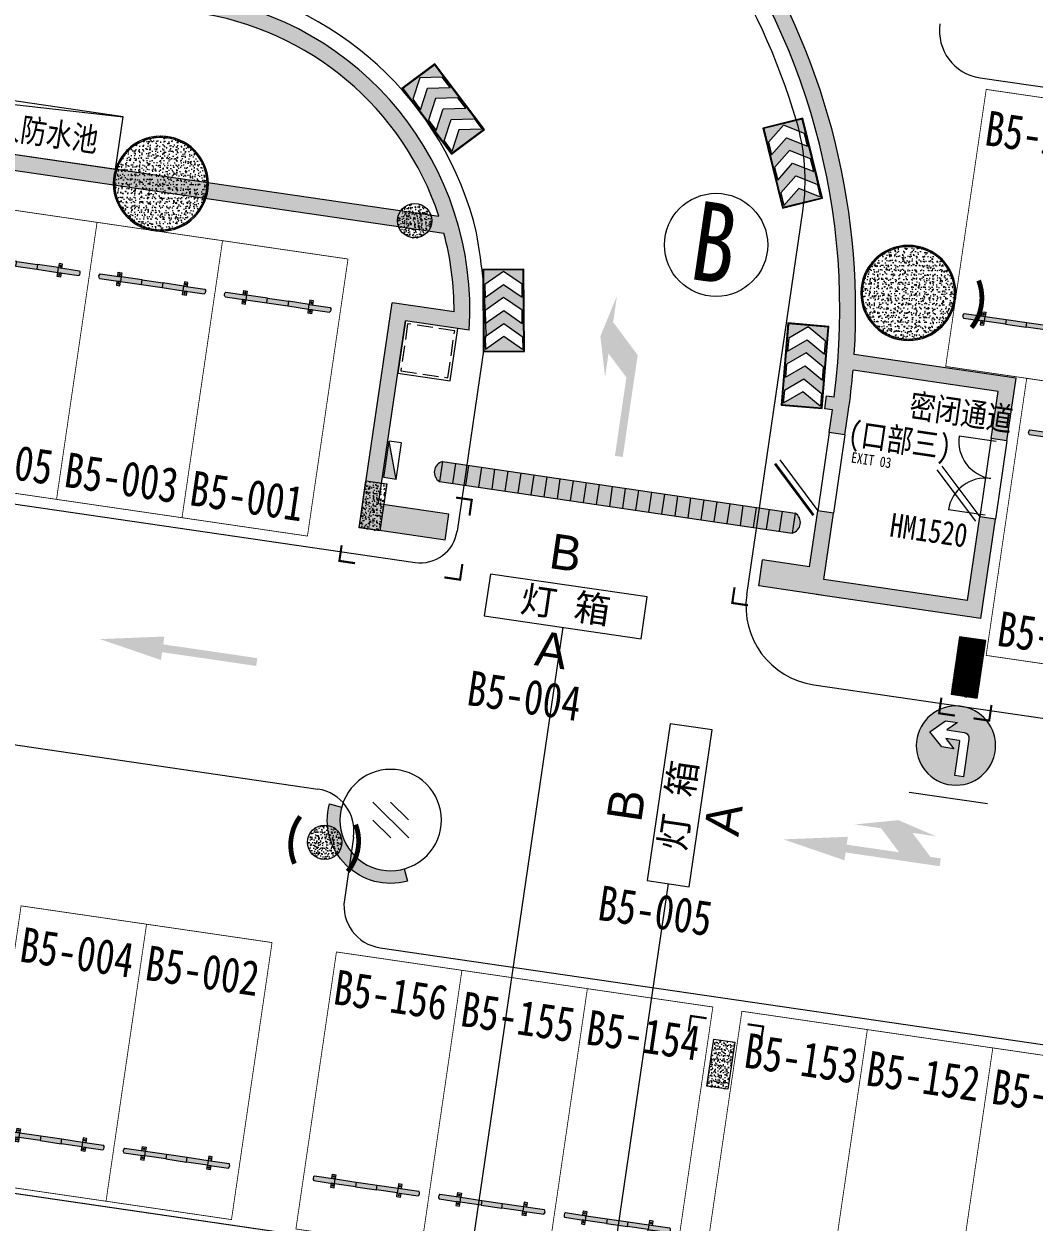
# Model space of a CAD drawing. Header units: inches. Extents: x -414268 to 632271, y -366004 to 318730.
# Drawn here: x -271591 to -252473, y 170247 to 192931 of the extents above; entities that cross this region are included whole.
import ezdxf
from ezdxf.enums import TextEntityAlignment as Align

# ---------------------------------------------------------------- set-up
doc = ezdxf.new("R2010")
doc.units = ezdxf.units.IN
doc.header["$LTSCALE"] = 1200
doc.header["$MEASUREMENT"] = 0
doc.linetypes.add('DASH', pattern=[0.35, 0.25, -0.1])
doc.layers.get('0').update_dxf_attribs({"linetype": 'CONTINUOUS', "lineweight": 0})
for name, color, linetype, lineweight in [('$DDT_AUDIT_GENERATED__1E20', 7, 'CONTINUOUS', 0), ('$DDT_AUDIT_GENERATED__1E23', 7, 'CONTINUOUS', 0), ('0--PAI--', 7, 'CONTINUOUS', 0), ('0--PAI--BLACK', 7, 'CONTINUOUS', 0), ('0--PAI--BLUE', 5, 'CONTINUOUS', 0), ('0--PAI--HUANG', 40, 'CONTINUOUS', 0), ('0--弧型立面标', 7, 'CONTINUOUS', 0), ('0--挡车架', 7, 'CONTINUOUS', 0), ('0--灯箱编号', 3, 'CONTINUOUS', 0), ('0--直行箭头', 7, 'CONTINUOUS', 0), ('0--立面标', 7, 'CONTINUOUS', 0), ('0--路缘线', 1, 'CONTINUOUS', 0), ('0--转弯箭头', 7, 'CONTINUOUS', 0), ('0－－直行转弯箭头', 7, 'CONTINUOUS', 0), ('0－－车位', 4, 'CONTINUOUS', 0), ('0－－车位号码', 7, 'CONTINUOUS', 0), ('7', 7, 'CONTINUOUS', 0), ('_SC', 7, 'CONTINUOUS', 0), ('COL-GRID-UG-1_8A_200701111', 7, 'CONTINUOUS', 0), ('COL-GRID-UG-1_8A_200701112', 7, 'CONTINUOUS', 0), ('COL-GRID-UG-1_8A_200701113', 7, 'CONTINUOUS', 0), ('COL-GRID-UG-2$0$STR-COMP-0', 7, 'CONTINUOUS', 0), ('COL-GRID-UG-2$0$STR-COMP-4', 7, 'CONTINUOUS', 0), ('COLUMN', 7, 'CONTINUOUS', 0), ('EN-TEXT', 7, 'CONTINUOUS', 0), ('HATCH', 7, 'CONTINUOUS', 0), ('HY消火栓', 7, 'CONTINUOUS', 0), ('PUB_TEXT', 7, 'CONTINUOUS', 0), ('RF-DOOR', 7, 'CONTINUOUS', 0), ('rf-text', 7, 'DASH', 0), ('RF-WALL', 7, 'CONTINUOUS', 0), ('rf-染毒水池', 7, 'CONTINUOUS', 0), ('WINDOW', 7, 'CONTINUOUS', 0), ('WINDOW_TEXT', 7, 'CONTINUOUS', 0), ('人防', 7, 'CONTINUOUS', 0), ('广角镜', 7, 'CONTINUOUS', 0)]:
    doc.layers.add(name, color=color, linetype=linetype, lineweight=lineweight)
doc.styles.add('-宋体', font='', dxfattribs={"width": 0.8})
doc.styles.add('-黑体', font='simhei.ttf', dxfattribs={"width": 0.8})
doc.styles.add('SIMPLEX', font='SIMPLEX.SHX')
doc.styles.add('方正大黑', font='', dxfattribs={"width": 0.8})
doc.styles.get('-宋体').set_extended_font_data('SimSun')
doc.styles.get('方正大黑').set_extended_font_data('FZDaHei-B02S')
pattern_1 = [(330.22017, (9.78091, -53.02195), (0.01310158, -0.14340275), [0.015, -0.165]), (275.22017, (9.78091, -53.02195), (0.1431277, 0.05400243), [0.012, -0.132]), (20.67157, (9.782, -53.0339), (0.1562292, -0.08940044), [0.01274804, -0.14022842]), (326.40437, (9.82028, -53.01485), (0.0052938, -0.2159351), [0.0225, -0.2475]), (16.85577, (9.82072, -53.03285), (0.2249, -0.14939874), [0.0191221, -0.2103426]), (271.40437, (9.82028, -53.01485), (0.2249001, -0.1493986), [0.018, -0.198]), (301.22017, (9.81398, -53.03631), (-0.05806414, -0.13177464), [0.015, -0.165]), (246.22017, (9.81398, -53.03631), (0.1513632, -0.0221581), [0.012, -0.132]), (351.67157, (9.80915, -53.04729), (0.09329894, -0.1539328), [0.01274804, -0.14022842]), (317.72017, (9.78091, -53.02195), (0.065953887, 0.00941977), [0, -0.1304, 0, -0.134, 0, -0.1325]), (287.72017, (9.78091, -53.02195), (0.08696608, -0.037782905), [0, -0.0764, 0, -0.1274, 0, -0.0505]), (247.72017, (9.773, -52.978057), (0.01450395, -0.105870865), [0, -0.05, 0, -0.156, 0, -0.207]), (237.72017, (9.76945, -52.95837), (0.04039841, -0.11123423), [0, -0.065, 0, -0.1036, 0, -0.147])]
pattern_2 = [(36.6793997, (25679.828, 172822.003), (-7.46671044, 10.0248808), [])]

# ---------------------------------------------------------------- blocks, each defined once
blk = doc.blocks.new('$DDT_AUDIT_GENERATED__1DE2')
at = {"layer": 'COL-GRID-UG-1_8A_200701112'}
h = blk.add_hatch(dxfattribs=at)
h.set_pattern_fill('AR-CONC', color=251, scale=0.02, angle=8.3206, style=0)
h.set_pattern_definition([(50, (-65.09035, -5.26929), (0.14345204, -0.01255043), [0.015, -0.165]), (355, (-65.09035, -5.26929), (-0.02775027, 0.15043843), [0.012, -0.132]), (100.4514, (-65.0784, -5.27034), (0.11570188, 0.1378879), [0.01274804, -0.14022842]), (46.1842, (-65.09035, -5.2293), (0.2134482, -0.0331038), [0.0225, -0.2475]), (96.6356, (-65.07256, -5.23205), (0.18693254, 0.1948236), [0.01912206, -0.2103426]), (351.1842, (-65.09035, -5.2293), (0.1869324, 0.1948237), [0.018, -0.198]), (21, (-65.07035, -5.23929), (0.1193814, -0.08052378), [0.015, -0.165]), (326, (-65.07035, -5.23929), (0.04866307, 0.14503), [0.012, -0.132]), (71.4514, (-65.0604, -5.246), (0.16804453, 0.0645061), [0.01274804, -0.14022842]), (37.5, (-65.09035, -5.26929), (0.00243197, 0.06657877), [0, -0.1304, 0, -0.134, 0, -0.1325]), (7.5, (-65.09035, -5.26929), (0.05261391, 0.07888234), [0, -0.0764, 0, -0.1274, 0, -0.0505]), (327.5, (-65.13495, -5.26929), (0.106764487, -0.004510974), [0, -0.05, 0, -0.156, 0, -0.207]), (317.5, (-65.15495, -5.26929), (0.11663723, 0.020021), [0, -0.065, 0, -0.1036, 0, -0.147])])
h.paths.add_polyline_path([(0.45, -0.2), (-0.45, -0.2), (-0.45, 0.2), (0.45, 0.2)])
at = {"layer": 'COL-GRID-UG-1_8A_200701113'}
blk.add_lwpolyline([(0.45, -0.2), (-0.45, -0.2), (-0.45, 0.2), (0.45, 0.2)], close=True, dxfattribs=at)
blk = doc.blocks.new('$DDT_AUDIT_GENERATED__1DE0')
at = {"layer": '$DDT_AUDIT_GENERATED__1E20'}
h = blk.add_hatch(dxfattribs=at)
h.set_pattern_fill('STEEL', color=256, scale=0.5, style=0)
h.set_pattern_definition([(315, (21.45, -21.45), (-0.04419417, -0.04419417), []), (315, (21.45, -21.48125), (-0.04419417, -0.04419417), [])])
edge = h.paths.add_edge_path(flags=16)
edge.add_arc((0, 0), 0.875, 0, 360)
edge = h.paths.add_edge_path()
edge.add_arc((0, 0), 0.9, 0, 360)
h = blk.add_hatch(dxfattribs=at)
h.set_pattern_fill('AR-CONC', color=256, scale=0.025, style=0)
h.set_pattern_definition([(310, (21.45, -21.45), (0.17931505, 0.015688), [0.01875, -0.20625]), (5, (21.45, -21.45), (-0.0346878, -0.188048), [0.015, -0.165]), (259.5486, (21.46494, -21.4487), (0.1446273, -0.1723599), [0.015935, -0.1752855]), (313.8158, (21.45, -21.5), (0.2668103, 0.0413798), [0.028125, -0.309375]), (263.3644, (21.47223, -21.49655), (0.2336657, -0.2435295), [0.0239026, -0.2629282]), (8.8158, (21.45, -21.5), (0.2336655, -0.2435297), [0.0225, -0.2475]), (339, (21.475, -21.4875), (0.14922676, 0.1006547), [0.01875, -0.20625]), (34, (21.475, -21.4875), (0.0608288, -0.1812875), [0.015, -0.165]), (288.5486, (21.48744, -21.47911), (0.2100557, -0.0806326), [0.015935, -0.1752855]), (322.5, (21.45, -21.45), (0.00303996, -0.08322346), [0, -0.163, 0, -0.1675, 0, -0.165625]), (352.5, (21.45, -21.45), (0.06576738, -0.09860293), [0, -0.0955, 0, -0.15925, 0, -0.063125]), (32.5, (21.39425, -21.45), (0.13345561, 0.00563872), [0, -0.0625, 0, -0.195, 0, -0.25875]), (42.5, (21.36925, -21.45), (0.14579654, -0.02502625), [0, -0.08125, 0, -0.1295, 0, -0.18375])])
edge = h.paths.add_edge_path()
edge.add_arc((0, 0), 0.875, 0, 360)
at = {"layer": '$DDT_AUDIT_GENERATED__1E23'}
for radius in [0.9, 0.875]:
    blk.add_circle((0, 0), radius, dxfattribs=at)
blk = doc.blocks.new('COL-GRID-UG-1.8a 20070111$0$.65')
at = {"layer": 'COL-GRID-UG-1_8A_200701112'}
h = blk.add_hatch(dxfattribs=at)
h.set_pattern_fill('AR-CONC', color=251, scale=0.02, angle=-71.4592, style=0)
h.set_pattern_definition(pattern_1)
edge = h.paths.add_edge_path()
edge.add_arc((0, 0), 0.325, 8.3206, 368.3206)
at = {"layer": 'COL-GRID-UG-1_8A_200701113'}
blk.add_circle((0, 0), 0.325, dxfattribs=at)
blk = doc.blocks.new('HY')
for p, q in [((0, 0), (0.24, 0)), ((0, 0), (0.24, -0.7)), ((0, 0), (0, -0.7)), ((0.24, 0), (0.24, -0.7)), ((0, -0.7), (0.24, -0.7))]:
    blk.add_line(p, q)
blk.add_solid([(0, 0), (0.24, 0), (0.24, -0.7)])
blk = doc.blocks.new('_DBLK1')
for p, q in [((-0.47, 0), (-0.47, -0.47)), ((0.47, 0), (0.47, -0.47))]:
    blk.add_line(p, q)
for centre, start, end in [((-0.47, 0), 270, 0), ((0.47, 0), 180, 270)]:
    blk.add_arc(centre, 0.47, start, end)
at = {"layer": 'WINDOW_TEXT', "style": 'SIMPLEX', "flags": 9}
blk.add_attdef('A', text='', height=1, dxfattribs=at).set_placement((0, 1.5), align=Align.MIDDLE)
blk = doc.blocks.new('COL-GRID-UG-2$0$_65')
at = {"layer": 'COL-GRID-UG-2$0$STR-COMP-4'}
h = blk.add_hatch(dxfattribs=at)
h.set_pattern_fill('AR-CONC', color=251, scale=0.02, angle=-71.4592, style=0)
h.set_pattern_definition(pattern_1)
edge = h.paths.add_edge_path()
edge.add_arc((0, 0), 0.325, 0, 360)
at = {"layer": 'COL-GRID-UG-2$0$STR-COMP-0'}
blk.add_circle((0, 0), 0.325, dxfattribs=at)
blk = doc.blocks.new('A$C6F4820FC')
at = {"layer": '0--挡车架'}
h = blk.add_hatch(color=256, dxfattribs=at)
h.paths.add_polyline_path([(1617, 169), (1684, 169), (1684, 249), (1617, 249)])
h.paths.add_polyline_path([(1639, 209, -1), (1663, 209, -1)], flags=16)
h.paths.add_polyline_path([(1617, 0), (1684, 0), (1684, 79), (1617, 79)])
h.paths.add_polyline_path([(1639, 40, -1), (1663, 40, -1)], flags=16)
h.paths.add_polyline_path([(351, 249), (351, 169), (418, 169), (418, 249)])
h.paths.add_polyline_path([(397, 209, 1), (372, 209, 1)], flags=16)
h.paths.add_polyline_path([(418, 79), (351, 79), (351, 0), (418, 0)])
h.paths.add_polyline_path([(372, 40, -1), (397, 40, -1)], flags=16)
h = blk.add_hatch(color=256, dxfattribs=at)
h.paths.add_polyline_path([(2018, 79, 0.395204), (2018, 169), (1617, 169), (1617, 79), (1684, 79)])
h.paths.add_polyline_path([(819, 169), (819, 79), (1217, 79), (1217, 169)])
h.paths.add_polyline_path([(418, 79), (418, 169), (351, 169), (18, 169, 0.395204), (18, 79)])
h = blk.add_hatch(color=40, dxfattribs=at)
h.paths.add_polyline_path([(1217, 169), (1217, 79), (1617, 79), (1617, 169)])
h.paths.add_polyline_path([(819, 79), (819, 169), (418, 169), (418, 79)])
for p, q in [((18, 169), (418, 169)), ((18, 79), (418, 79)), ((819, 169), (1217, 169)), ((819, 79), (1217, 79)), ((1617, 169), (2018, 169)), ((1617, 79), (2018, 79))]:
    blk.add_line(p, q, dxfattribs=at)
for points in [[(418, 169), (351, 169), (351, 249), (418, 249)], [(1617, 169), (1684, 169), (1684, 249), (1617, 249)], [(418, 79), (351, 79), (351, 0), (418, 0)], [(1617, 79), (1684, 79), (1684, 0), (1617, 0)]]:
    blk.add_lwpolyline(points, close=True, dxfattribs=at)
at = {"layer": '0--挡车架', "color": 0}
for points in [[(819, 169), (819, 79), (418, 79), (418, 169)], [(1617, 169), (1617, 79), (1217, 79), (1217, 169)]]:
    blk.add_lwpolyline(points, close=True, dxfattribs=at)
at = {"layer": '0--挡车架'}
for centre in [(385, 209), (385, 40), (1651, 209), (1651, 40)]:
    blk.add_circle(centre, 12.1, dxfattribs=at)
for centre, start, end in [((66, 124), 136.8717, 223.1283), ((1970, 124), 316.8717, 43.1283)]:
    blk.add_arc(centre, 65.8, start, end, dxfattribs=at)
blk = doc.blocks.new('A$C001A7B1A')
at = {"layer": '0－－车位', "const_width": 15}
blk.add_lwpolyline([(2407, 5308), (7, 5308), (7, 7), (2407, 7)], close=True, dxfattribs=at)
at = {"layer": '0--挡车架'}
blk.add_blockref('A$C6F4820FC', (190, 883), dxfattribs=at)
blk = doc.blocks.new('A$C5703102E')
at = {"layer": '0--PAI--BLUE'}
h = blk.add_hatch(color=5, dxfattribs=at)
h.paths.add_polyline_path([(220, 300), (410, 569), (220, 569), (30, 300), (220, 30), (410, 30)], flags=16)
h.paths.add_polyline_path([(10, 10), (1189, 10), (1189, 589), (10, 589)])
h.paths.add_polyline_path([(410, 300), (600, 30), (790, 30), (600, 300), (790, 569), (600, 569)], flags=16)
h.paths.add_polyline_path([(1169, 30), (979, 30), (790, 300), (979, 569), (1169, 569), (979, 300)], flags=16)
at = {"layer": '0--PAI--'}
for p, q in [((789, 300), (979, 569)), ((1169, 569), (979, 300)), ((979, 30), (789, 300)), ((979, 300), (1169, 30))]:
    blk.add_line(p, q, dxfattribs=at)
for points in [[(0, 0), (1199, 0), (1199, 599), (0, 599)], [(10, 10), (1189, 10), (1189, 589), (10, 589)], [(220, 300), (410, 569), (220, 569), (30, 300), (220, 30), (410, 30)], [(410, 300), (599, 30), (789, 30), (599, 300), (789, 569), (599, 569)]]:
    blk.add_lwpolyline(points, close=True, dxfattribs=at)
for points in [[(1169, 579), (979, 579)], [(979, 30), (1169, 30)]]:
    blk.add_lwpolyline(points, dxfattribs=at)
blk = doc.blocks.new('A$C7F7E4F65')
at = {"layer": '0--PAI--BLACK'}
h = blk.add_hatch(color=256, dxfattribs=at)
h.paths.add_polyline_path([(6875, 0, 0.657895), (6875, 380)])
h.paths.add_polyline_path([(6375, 380), (6375, 0), (6625, 0), (6625, 380)])
h.paths.add_polyline_path([(6125, 380), (5875, 380), (5875, 0), (6125, 0)])
h.paths.add_polyline_path([(5625, 380), (5375, 380), (5375, 0), (5625, 0)])
h.paths.add_polyline_path([(5125, 380), (4875, 380), (4875, 0), (5125, 0)])
h.paths.add_polyline_path([(4375, 0), (4625, 0), (4625, 380), (4375, 380)])
h.paths.add_polyline_path([(3875, 0), (4125, 0), (4125, 380), (3875, 380)])
h.paths.add_polyline_path([(3625, 380), (3375, 380), (3375, 0), (3625, 0)])
h.paths.add_polyline_path([(2875, 0), (3125, 0), (3125, 380), (2875, 380)])
h.paths.add_polyline_path([(2625, 380), (2375, 380), (2375, 0), (2625, 0)])
h.paths.add_polyline_path([(2125, 380), (1875, 380), (1875, 0), (2125, 0)])
h.paths.add_polyline_path([(1375, 0), (1625, 0), (1625, 380), (1375, 380)])
h.paths.add_polyline_path([(875, 0), (1125, 0), (1125, 380), (875, 380)])
h.paths.add_polyline_path([(375, 0), (625, 0), (625, 380), (375, 380)])
h.paths.add_polyline_path([(125, 380, 0.657895), (125, 0)])
at = {"layer": '0--PAI--HUANG'}
h = blk.add_hatch(color=40, dxfattribs=at)
h.paths.add_polyline_path([(6625, 0), (6875, 0), (6875, 380), (6625, 380)])
h.paths.add_polyline_path([(6375, 380), (6125, 380), (6125, 0), (6375, 0)])
h.paths.add_polyline_path([(5625, 0), (5875, 0), (5875, 380), (5625, 380)])
h.paths.add_polyline_path([(5125, 0), (5375, 0), (5375, 380), (5125, 380)])
h.paths.add_polyline_path([(4875, 380), (4625, 380), (4625, 0), (4875, 0)])
h.paths.add_polyline_path([(4125, 0), (4375, 0), (4375, 380), (4125, 380)])
h.paths.add_polyline_path([(3625, 0), (3875, 0), (3875, 380), (3625, 380)])
h.paths.add_polyline_path([(3125, 0), (3375, 0), (3375, 380), (3125, 380)])
h.paths.add_polyline_path([(2625, 0), (2875, 0), (2875, 380), (2625, 380)])
h.paths.add_polyline_path([(2375, 380), (2125, 380), (2125, 0), (2375, 0)])
h.paths.add_polyline_path([(1875, 380), (1625, 380), (1625, 0), (1875, 0)])
h.paths.add_polyline_path([(1125, 0), (1375, 0), (1375, 380), (1125, 380)])
h.paths.add_polyline_path([(875, 380), (625, 380), (625, 0), (875, 0)])
h.paths.add_polyline_path([(375, 380), (125, 380), (125, 0), (375, 0)])
for p, q in [((125, 380), (6875, 380)), ((125, 380), (125, 0)), ((375, 380), (375, 0)), ((625, 380), (625, 0)), ((875, 380), (875, 0)), ((1125, 380), (1125, 0)), ((1375, 380), (1375, 0)), ((1625, 380), (1625, 0)), ((1875, 380), (1875, 0)), ((2125, 380), (2125, 0)), ((2375, 380), (2375, 0)), ((2625, 380), (2625, 0)), ((2875, 380), (2875, 0)), ((3125, 380), (3125, 0)), ((3375, 380), (3375, 0)), ((3625, 380), (3625, 0)), ((3875, 380), (3875, 0)), ((4125, 380), (4125, 0)), ((4375, 380), (4375, 0)), ((4625, 380), (4625, 0)), ((4875, 380), (4875, 0)), ((5125, 380), (5125, 0)), ((5375, 380), (5375, 0)), ((5625, 380), (5625, 0)), ((5875, 380), (5875, 0)), ((5875, 380), (5875, 0)), ((6125, 380), (6125, 0)), ((6375, 380), (6375, 0)), ((6625, 380), (6625, 0)), ((6875, 380), (6875, 0)), ((125, 0), (6875, 0))]:
    blk.add_line(p, q)
for centre, start, end in [((207, 190), 113.3186, 246.6814), ((6793, 190), 293.3186, 66.6814)]:
    blk.add_arc(centre, 207, start, end)
blk = doc.blocks.new('A$C611C3372')
at = {"layer": '7'}
blk.add_hatch(color=256, dxfattribs=at).paths.add_polyline_path([(86.6, 299.9), (0, 249.9, 0.57722), (865.9, 249.9), (779.4, 299.9, -0.57735)])
for points in [[(333, 599.9), (533, 599.9)], [(233, 499.9), (633, 499.9)], [(333, 399.9), (533, 399.9)]]:
    blk.add_lwpolyline(points, dxfattribs=at)
blk.add_lwpolyline([(86.6, 299.9), (0, 249.9, 0.57722), (865.9, 249.9), (779.4, 299.9)], format="xyb", dxfattribs=at)
blk.add_circle((433, 499.9), 400, dxfattribs=at)
blk = doc.blocks.new('A$C7C86658F')
at = {"lineweight": 0, "ltscale": 5}
blk.add_lwpolyline([(-6107, 112213), (-3107, 112213), (-3107, 113013), (-6107, 113013)], close=True, dxfattribs=at)
at = {"layer": 'PUB_TEXT', "style": '-宋体'}
blk.add_text('灯 箱', height=500, dxfattribs=at).set_placement((-5467, 112392))
blk = doc.blocks.new('A$C05C00BD5')
blk.add_blockref('A$C7C86658F', (15918, -1756))
at = {"color": 1, "style": '方正大黑'}
for s, p in [('B', (10869, 111531)), ('A', (10869, 109671))]:
    blk.add_text(s, height=662, dxfattribs=at).set_placement(p)
blk = doc.blocks.new('A$C50091FAB')
at = {"layer": '0--PAI--BLUE'}
h = blk.add_hatch(color=256, dxfattribs=at)
edge = h.paths.add_edge_path()
edge.add_arc((300, 400), 300, 0, 360)
edge = h.paths.add_edge_path(flags=16)
edge.add_line((312.4, 574), (384.2, 507))
edge.add_line((384.2, 507), (253.9, 507))
edge.add_arc((253.9, 463), 44, 90, 180)
edge.add_line((209.9, 463), (209.9, 174))
edge.add_line((209.9, 174), (275.9, 174))
edge.add_line((275.9, 174), (275.9, 436))
edge.add_arc((280.9, 436), 5, 90, 180, ccw=False)
edge.add_line((280.9, 441), (384.2, 441))
edge.add_line((384.2, 441), (312.4, 374))
edge.add_line((312.4, 374), (404.4, 374))
edge.add_line((404.4, 374), (511.6, 474))
edge.add_line((511.6, 474), (404.4, 574))
edge.add_line((404.4, 574), (312.4, 574))
at = {"layer": '0--PAI--'}
blk.add_lwpolyline([(312.4, 574), (384.2, 507), (253.9, 507, 0.414214), (209.9, 463), (209.9, 174), (275.9, 174), (275.9, 436, -0.414214), (280.9, 441), (384.2, 441), (312.4, 374), (404.4, 374), (511.6, 474), (404.4, 574)], format="xyb", close=True, dxfattribs=at)
blk.add_circle((300, 400), 300, dxfattribs=at)
at = {"layer": '7'}
blk.add_line((600, 0), (0, 0), dxfattribs=at)

msp = doc.modelspace()

# ---------------------------------------------------------------- hatches: boundary and pattern name
at = {"layer": '0--直行箭头'}
msp.add_hatch(color=256, dxfattribs=at).paths.add_polyline_path([(-270152.9, 181284.4), (-268998, 180888.1), (-268976.3, 181036.5), (-267195.3, 180776), (-267173.6, 180924.4), (-268954.6, 181184.9), (-268932.9, 181333.3)])
at = {"layer": '0--转弯箭头'}
msp.add_hatch(color=256, dxfattribs=at).paths.add_polyline_path([(-260681.4, 187018), (-260367.8, 187780.6), (-260440.1, 187285.9), (-259975.5, 186662.1), (-260062.3, 186068.4), (-260257.7, 184732.6), (-260406.1, 184754.3), (-260189.1, 186238.5), (-260527, 186692.2), (-260592.1, 186246.9)])
at = {"layer": '0－－直行转弯箭头'}
msp.add_hatch(color=256, dxfattribs=at).paths.add_polyline_path([(-255861.6, 177774.5), (-255366.9, 177702.2), (-255029, 177248.5), (-256018.5, 177393.2), (-255996.8, 177541.6), (-257216.7, 177492.6), (-256061.9, 177096.3), (-256040.2, 177244.8), (-254259.1, 176984.3), (-254237.4, 177132.7), (-254435.3, 177161.7), (-254773.2, 177615.3), (-254327.9, 177550.2), (-255041.1, 177856.6)])
at = {"layer": 'COL-GRID-UG-1_8A_200701112'}
h = msp.add_hatch(dxfattribs=at)
h.set_pattern_fill('ANSI31', color=256, scale=100, style=0)
h.set_pattern_definition(pattern_2)
h.paths.add_polyline_path([(-254042.2, 180241.4), (-253547.4, 180169), (-253388.2, 181257.5), (-253883, 181329.8)])
h = msp.add_hatch(dxfattribs=at)
h.set_pattern_fill('AR-CONC', color=251, scale=20, angle=90, style=0)
h.set_pattern_definition([(131.6794, (25679.83, 172822), (33.177546, 140.12584), [15, -165]), (76.6794, (25679.83, 172822), (-152.87068, -5.68792), [12, -132]), (182.1308, (25682.6, 172833.68), (-119.69303, 134.43801), [12.74804, -140.22842]), (127.8636, (25640.25, 172827.8), (63.64386, 206.4109), [22.5, -247.5]), (178.315, (25645.55, 172845), (-165.72145, 213.15816), [19.12206, -210.3426]), (72.8636, (25640.25, 172827.8), (-165.72162, 213.15803), [18, -198]), (102.6794, (25653.04, 172846.13), (96.95209, 106.472026), [15, -165]), (47.6794, (25653.04, 172846.13), (-136.46127, 69.13841), [12, -132]), (153.1308, (25661.12, 172855), (-39.50904, 175.610464), [12.74804, -140.22842]), (119.1794, (25679.83, 172822.003), (-65.5260155, 12.041117), [0, -130.4, 0, -134, 0, -132.5]), (89.1794, (25679.83, 172822), (-70.43815, 63.475303), [0, -76.4, 0, -127.4, 0, -50.5]), (49.1794, (25673.374, 172777.87), (19.91359, 104.987873), [0, -50, 0, -156, 0, -207]), (39.1794, (25670.48, 172758.08), (-2.931448, 118.306767), [0, -65, 0, -103.6, 0, -147])])
h.paths.add_polyline_path([(-254042.2, 180241.4), (-253547.4, 180169), (-253388.2, 181257.5), (-253883, 181329.8)])
h = msp.add_hatch(dxfattribs=at)
h.set_pattern_fill('AR-CONC', color=251, scale=20, angle=90, style=0)
h.set_pattern_definition([(131.6794, (-257920.73, 115581.7), (33.17755, 140.12584), [15, -165]), (76.6794, (-257920.73, 115581.7), (-152.87068, -5.68792), [12, -132]), (182.1308, (-257917.97, 115593.38), (-119.69303, 134.438), [12.74804, -140.22842]), (127.8636, (-257960.31, 115587.5), (63.64386, 206.4109), [22.5, -247.5]), (178.315, (-257955, 115604.7), (-165.72145, 213.15816), [19.12206, -210.3426]), (72.8636, (-257960.31, 115587.5), (-165.7216, 213.158), [18, -198]), (102.6794, (-257947.52, 115605.83), (96.9521, 106.47203), [15, -165]), (47.6794, (-257947.52, 115605.83), (-136.46127, 69.1384), [12, -132]), (153.1308, (-257939.45, 115614.71), (-39.50904, 175.61046), [12.74804, -140.22842]), (119.1794, (-257920.735, 115581.704), (-65.526016, 12.041117), [0, -130.4, 0, -134, 0, -132.5]), (89.1794, (-257920.735, 115581.704), (-70.43815, 63.4753), [0, -76.4, 0, -127.4, 0, -50.5]), (49.1794, (-257927.19, 115537.573), (19.91359, 104.987873), [0, -50, 0, -156, 0, -207]), (39.1794, (-257930.08, 115517.78), (-2.93145, 118.30677), [0, -65, 0, -103.6, 0, -147])])
h.paths.add_polyline_path([(-253452.2, 181165.8), (-253582.4, 180275.2), (-253978.2, 180333.1), (-253848, 181223.6)])
h = msp.add_hatch(dxfattribs=at)
h.set_pattern_fill('ANSI31', color=256, scale=100, style=0)
h.set_pattern_definition(pattern_2)
h.paths.add_polyline_path([(-253452.2, 181165.8), (-253582.4, 180275.2), (-253978.2, 180333.1), (-253848, 181223.6)])
at = {"layer": 'HATCH'}
for points in [[(-255898.2, 186374.6), (-253153.4, 185973.1), (-253283.6, 185082.6), (-252986.8, 185039.2), (-252813.1, 186226.5), (-255876.1, 186674.5, 0.330057), (-264489.6, 199960.8), (-267268.9, 200367.3, -0.4085918), (-256253.2, 185870.6), (-256399.3, 185892), (-256435.5, 185644.6), (-256287, 185622.9), (-256349.3, 185197.4), (-256052.4, 185154), (-255990.2, 185579.5, 0.0150478)], [(-263548.5, 183653), (-264878.1, 183847.5), (-264371.6, 187310.6), (-263161.6, 187133.6, 0.3899833), (-268281.9, 193441), (-278077.7, 194873.7), (-278338.2, 193092.6), (-280119.2, 193353.1), (-281103.3, 186624.7), (-281301.2, 186653.6), (-281462.3, 185551.8), (-280967.6, 185479.4), (-280104.6, 191380.2), (-278323.5, 191119.7), (-278280.1, 191416.6), (-280061.2, 191677), (-279865.8, 193012.8), (-278084.8, 192752.3), (-277824.3, 194533.4), (-268325.3, 193144.2, -0.2840323), (-263737, 189289.6), (-277488.5, 191300.8), (-277532, 191003.9), (-263642.6, 188972.6, -0.0663385), (-263450.2, 187479), (-264625.1, 187650.9), (-265247.3, 183396.1), (-263917.7, 183201.7), (-263620.9, 183158.3)], [(-256269.5, 183669.8), (-256566.3, 183713.2), (-256721.2, 182654.5), (-257611.7, 182784.7), (-257684, 182290), (-256793.5, 182159.7), (-256496.7, 182116.3), (-253478.8, 181675), (-253203.8, 183555), (-253500.7, 183598.4), (-253732.2, 182015.2), (-256453.3, 182413.2)]]:
    msp.add_hatch(color=256, dxfattribs=at).paths.add_polyline_path(points)

# ---------------------------------------------------------------- linework, layer by layer
at = {"color": 6}
for points in [[(-261394.5, 181508.7), (-265315.2, 154700.7), (-296207.8, 159218.8)], [(-259397.9, 176654.5), (-262665.3, 154313.2), (-232118.5, 149845.6)]]:
    msp.add_lwpolyline(points, dxfattribs=at)
at = {"layer": '0--弧型立面标', "const_width": 90}
for points in [[(-253522.2, 188073.1, -0.2679492), (-253655.5, 187183, -0.2679492)], [(-266362.9, 177926.1, 0.2679492), (-266471, 177032.6, 0.2679492)], [(-265312.1, 177772.4, -0.2679492), (-265464.4, 176885.3, -0.2679492)]]:
    msp.add_lwpolyline(points, format="xyb", dxfattribs=at)
at = {"layer": '0--立面标', "const_width": 40}
for points in [[(-263412.4, 183964.3), (-263115.5, 183920.9), (-263159, 183624.1)], [(-265324.7, 182721.6), (-265621.5, 182765), (-265578.1, 183061.9)], [(-263633.4, 182452.9), (-263336.6, 182409.4), (-263293.2, 182706.3)], [(-257888.2, 181924.6), (-258185, 181968), (-258141.6, 182264.9)], [(-253972.7, 179836), (-254269.5, 179879.5), (-254226.1, 180176.3)], [(-253618.7, 179784.3), (-253321.8, 179740.8), (-253278.4, 180037.7)], [(-258670.4, 174105.5), (-258967.3, 174148.9), (-259010.7, 173852)], [(-257895.5, 173992.1), (-257598.6, 173948.7), (-257642, 173651.9)]]:
    msp.add_lwpolyline(points, dxfattribs=at)
at = {"layer": '0--路缘线'}
for p, q in [((-253494.1, 191910.5), (-240288.2, 189979.1)), ((-257910.9, 182121), (-256848.1, 189387.9)), ((-262844.1, 187087.2), (-263394.1, 183327.2)), ((-283482.7, 185557.8), (-264188, 182735.9)), ((-286766.2, 181476.4), (-266028.5, 178443.5)), ((-256643.7, 180419.8), (-241405.8, 178191.2)), ((-265352.7, 177536.2), (-265526.4, 176348.8)), ((-264850.5, 175441.5), (-221907.4, 169161))]:
    msp.add_line(p, q, dxfattribs=at)
msp.add_lwpolyline([(-263024.9, 188977.4, 0.3064745), (-268238.5, 193737.8), (-269233.7, 193883.4)], format="xyb", dxfattribs=at)
for centre, radius, start, end in [((-269150.2, 187504.2), 12700, 16.4427, 81.6794), ((-253363.9, 192801), 900, 171.6794, 261.6794), ((-260806, 189966.8), 4000, 351.6794, 16.4427), ((-274321.2, 186943.6), 11478, 0.71673, 10.20594), ((-264086.7, 183428.5), 700, 261.6794, 351.6794), ((-256426.7, 181904), 1500, 171.6794, 261.6794), ((-266144.3, 177651.9), 800, 351.6794, 81.6794), ((-264734.8, 176233.1), 800, 171.6794, 261.6794)]:
    msp.add_arc(centre, radius, start, end, dxfattribs=at)
at = {"layer": '_SC'}
msp.add_lwpolyline([(-269857.1, 190184.7), (-269712.4, 191174.2), (-277343.8, 192290.3), (-277488.5, 191300.8)], close=True, dxfattribs=at)
msp.add_lwpolyline([(-269857.1, 190184.7), (-269712.4, 191174.2), (-277343.8, 192290.3), (-277488.5, 191300.8)], close=True, dxfattribs=at)
msp.add_lwpolyline([(-277488.5, 191300.8), (-277179.2, 192017.9), (-269712.4, 191174.2)], dxfattribs=at)
msp.add_lwpolyline([(-277488.5, 191300.8), (-277179.2, 192017.9), (-269712.4, 191174.2)], dxfattribs=at)
at = {"layer": 'COL-GRID-UG-1_8A_200701112'}
msp.add_line((-253741.8, 180178.6), (-253780.7, 180192.3), dxfattribs=at)
at = {"layer": 'COL-GRID-UG-1_8A_200701113'}
msp.add_lwpolyline([(-254042.2, 180241.4), (-253547.4, 180169), (-253388.2, 181257.5), (-253883, 181329.8), (-254042.2, 180241.4)], close=True, dxfattribs=at)
at = {"layer": 'COLUMN'}
for p, q in [((-277488.5, 191300.8), (-263737, 189289.6)), ((-277488.5, 191300.8), (-263737, 189289.6)), ((-277532, 191003.9), (-263642.6, 188972.6)), ((-277532, 191003.9), (-263642.6, 188972.6)), ((-265247.3, 183396.1), (-264625.1, 187650.9)), ((-265247.3, 183396.1), (-264625.1, 187650.9)), ((-263450.2, 187479), (-264625.1, 187650.9)), ((-263450.2, 187479), (-264625.1, 187650.9)), ((-264878.1, 183847.5), (-264371.6, 187310.6)), ((-264878.1, 183847.5), (-264371.6, 187310.6)), ((-263161.6, 187133.6), (-264371.6, 187310.6)), ((-263161.6, 187133.6), (-264371.6, 187310.6)), ((-252813.1, 186226.5), (-255876.1, 186674.5)), ((-252813.1, 186226.5), (-255876.1, 186674.5)), ((-253153.4, 185973.1), (-255898.2, 186374.6)), ((-253153.4, 185973.1), (-255898.2, 186374.6)), ((-252986.8, 185039.2), (-252813.1, 186226.5)), ((-252986.8, 185039.2), (-252813.1, 186226.5)), ((-256435.5, 185644.6), (-256399.3, 185892)), ((-256435.5, 185644.6), (-256399.3, 185892)), ((-256399.3, 185892), (-256250.9, 185870.3)), ((-256399.3, 185892), (-256250.9, 185870.3)), ((-253283.6, 185082.6), (-253153.4, 185973.1)), ((-253283.6, 185082.6), (-253153.4, 185973.1)), ((-256287, 185622.9), (-256435.5, 185644.6)), ((-256287, 185622.9), (-256435.5, 185644.6)), ((-256349.3, 185197.4), (-256287, 185622.9)), ((-256349.3, 185197.4), (-256287, 185622.9)), ((-256052.4, 185154), (-255990.2, 185579.5)), ((-256052.4, 185154), (-255990.2, 185579.5)), ((-256052.4, 185154), (-256349.3, 185197.4)), ((-256052.4, 185154), (-256349.3, 185197.4)), ((-256052.4, 185154), (-256349.3, 185197.4)), ((-256052.4, 185154), (-256349.3, 185197.4)), ((-252986.8, 185039.2), (-253283.6, 185082.6)), ((-252986.8, 185039.2), (-253283.6, 185082.6)), ((-263548.5, 183653), (-264878.1, 183847.5)), ((-263548.5, 183653), (-264878.1, 183847.5)), ((-263620.9, 183158.3), (-263548.5, 183653)), ((-263620.9, 183158.3), (-263548.5, 183653)), ((-256721.2, 182654.5), (-256566.3, 183713.2)), ((-256721.2, 182654.5), (-256566.3, 183713.2)), ((-256269.5, 183669.8), (-256566.3, 183713.2)), ((-256269.5, 183669.8), (-256566.3, 183713.2)), ((-256453.3, 182413.2), (-256269.5, 183669.8)), ((-256453.3, 182413.2), (-256269.5, 183669.8)), ((-253732.2, 182015.2), (-253500.7, 183598.4)), ((-253732.2, 182015.2), (-253500.7, 183598.4)), ((-253203.8, 183555), (-253500.7, 183598.4)), ((-253203.8, 183555), (-253500.7, 183598.4)), ((-253478.8, 181675), (-253203.8, 183555)), ((-253478.8, 181675), (-253203.8, 183555)), ((-263917.7, 183201.7), (-265247.3, 183396.1)), ((-263917.7, 183201.7), (-265247.3, 183396.1)), ((-263620.9, 183158.3), (-263917.7, 183201.7)), ((-263620.9, 183158.3), (-263917.7, 183201.7)), ((-257684, 182290), (-257611.7, 182784.7)), ((-257684, 182290), (-257611.7, 182784.7)), ((-256721.2, 182654.5), (-257611.7, 182784.7)), ((-256721.2, 182654.5), (-257611.7, 182784.7)), ((-253732.2, 182015.2), (-256453.3, 182413.2)), ((-253732.2, 182015.2), (-256453.3, 182413.2)), ((-256793.5, 182159.7), (-257684, 182290)), ((-256793.5, 182159.7), (-257684, 182290)), ((-256496.7, 182116.3), (-256793.5, 182159.7)), ((-256496.7, 182116.3), (-256793.5, 182159.7)), ((-253478.8, 181675), (-256595.6, 182130.8)), ((-253478.8, 181675), (-256595.6, 182130.8))]:
    msp.add_line(p, q, dxfattribs=at)
msp.add_lwpolyline([(-210887.1, 166867.2), (-204949.7, 241810.8), (-279758.5, 252751.7, -0.054633), (-298265.3, 254196.3, 0.0237096), (-299108.8, 182583.4, 0.3621818), (-291075, 173617.2), (-216185.5, 162664.7)], format="xyb", close=True, dxfattribs=at)
for points in [[(-299587.7, 210512.5, 0.0092431), (-299108.8, 182583.4, 0.3621818), (-291075, 173617.2), (-253315.8, 168094.9)], [(-256253.2, 185870.6, 0.4085918), (-267268.9, 200367.3), (-267355.6, 200380)], [(-256253.2, 185870.6, 0.4085918), (-267268.9, 200367.3), (-267355.6, 200380)], [(-255876.1, 186674.5, 0.330057), (-264489.6, 199960.8)], [(-255876.1, 186674.5, 0.330057), (-264489.6, 199960.8)], [(-255990.2, 185579.5, 0.0150478), (-255898.2, 186374.6, 0.0150478)], [(-255990.2, 185579.5, 0.0150478), (-255898.2, 186374.6, 0.0150478)]]:
    msp.add_lwpolyline(points, format="xyb", dxfattribs=at)
for radius, start, end in [(6000, 356.45959, 81.6794), (6000, 356.45959, 81.6794), (5700, 18.25437, 81.6794), (5700, 18.25437, 81.6794), (5700, 359.74755, 14.92896), (5700, 359.74755, 14.92896)]:
    msp.add_arc((-269150.2, 187504.2), radius, start, end, dxfattribs=at)
at = {"layer": 'PUB_TEXT', "color": 6}
msp.add_circle((-258491.1, 188748.9), 976.4, dxfattribs=at)
at = {"layer": 'RF-DOOR'}
for p, q in [((-256349.3, 185197.4), (-256566.3, 183713.2)), ((-256349.3, 185197.4), (-256566.3, 183713.2)), ((-256052.4, 185154), (-256269.5, 183669.8)), ((-256052.4, 185154), (-256269.5, 183669.8)), ((-253283.6, 185082.6), (-253500.7, 183598.4)), ((-253283.6, 185082.6), (-253500.7, 183598.4)), ((-252986.8, 185039.2), (-253203.8, 183555)), ((-252986.8, 185039.2), (-253203.8, 183555)), ((-257283.1, 184675.6), (-256566.3, 183713.2)), ((-257283.1, 184675.6), (-256566.3, 183713.2)), ((-254310.1, 184491.8), (-253582.8, 183515.2)), ((-254310.1, 184491.8), (-253582.8, 183515.2)), ((-254217.5, 184560.8), (-253500.7, 183598.4)), ((-254217.5, 184560.8), (-253500.7, 183598.4))]:
    msp.add_line(p, q, dxfattribs=at)
at = {"layer": 'RF-DOOR', "const_width": 50}
msp.add_lwpolyline([(-257375.8, 184606.6), (-256648.4, 183630.1)], dxfattribs=at)
msp.add_lwpolyline([(-257375.8, 184606.6), (-256648.4, 183630.1)], dxfattribs=at)
at = {"layer": 'RF-WALL'}
for p, q in [((-252986.8, 185039.2), (-253283.6, 185082.6)), ((-252986.8, 185039.2), (-253283.6, 185082.6)), ((-256269.5, 183669.8), (-256566.3, 183713.2)), ((-256269.5, 183669.8), (-256566.3, 183713.2))]:
    msp.add_line(p, q, dxfattribs=at)
at = {"layer": 'rf-染毒水池', "linetype": 'ByBlock'}
for p, q in [((-264371.6, 187310.6), (-264516.4, 186321.1)), ((-264371.6, 187310.6), (-264516.4, 186321.1)), ((-263382.2, 187165.9), (-264371.6, 187310.6)), ((-263382.2, 187165.9), (-264371.6, 187310.6)), ((-263526.9, 186176.4), (-263382.2, 187165.9)), ((-263526.9, 186176.4), (-263382.2, 187165.9)), ((-264516.4, 186321.1), (-263526.9, 186176.4)), ((-264516.4, 186321.1), (-263526.9, 186176.4))]:
    msp.add_line(p, q, dxfattribs=at)
at = {"layer": 'rf-染毒水池', "linetype": 'DASH'}
for p, q in [((-264329.4, 187253.9), (-264459.7, 186363.4)), ((-264329.4, 187253.9), (-264459.7, 186363.4)), ((-263438.9, 187123.7), (-264329.4, 187253.9)), ((-263438.9, 187123.7), (-264329.4, 187253.9)), ((-263569.1, 186233.1), (-263438.9, 187123.7)), ((-263569.1, 186233.1), (-263438.9, 187123.7)), ((-264459.7, 186363.4), (-263569.1, 186233.1)), ((-264459.7, 186363.4), (-263569.1, 186233.1))]:
    msp.add_line(p, q, dxfattribs=at)

# ---------------------------------------------------------------- block references
for name, p, rotation in [('A$C001A7B1A', (-254153.7, 186440.8), 351.6793996836047), ('A$C7F7E4F65', (-263851.1, 184286.5), 351.6793996836047), ('A$C05C00BD5', (-288570.5, 73850.6), 351.6793996836047), ('A$C05C00BD5', (-151126.9, 150904.9), 81.67939968400786), ('A$C001A7B1A', (-272420.5, 170982.5), 351.6793996836047), ('A$C001A7B1A', (-270045.8, 170635.2), 351.6793996836047), ('A$C001A7B1A', (-266451.8, 170109.6), 351.6793996836047), ('A$C001A7B1A', (-264077.1, 169762.3), 351.6793996836047), ('A$C001A7B1A', (-261702.4, 169415), 351.6793996836047), ('A$C001A7B1A', (-258778.1, 168987.3), 351.6793996836047), ('A$C001A7B1A', (-256403.4, 168640), 351.6793996836047), ('A$C001A7B1A', (-254028.6, 168292.7), 351.6793996836047)]:
    msp.add_blockref(name, p, dxfattribs=dict(rotation=rotation))
at = {"xscale": -1, "rotation": 171.6793996836047}
for p in [(-272588.1, 189530.5), (-270213.4, 189183.2), (-267838.7, 188835.9), (-252618.2, 186228.9)]:
    msp.add_blockref('A$C001A7B1A', p, dxfattribs=at)
at = {"layer": '7'}
for name, p, xscale, yscale, zscale, rotation in [('A$C5703102E', (-264436.1, 191710.4), 1.300000000054959, 1.299999999991996, 1.3, 306.8947858094598), ('A$C5703102E', (-257605.8, 190960.2), 1.300000000032443, 1.299999999991996, 1.3, 283.7451302731588), ('A$C5703102E', (-262906, 188284.1), 1.300000000030554, 1.299999999991996, 1.3, 270.3302219670531), ('A$C5703102E', (-257132.4, 187269.5), 1.300000000023088, 1.299999999991996, 1.3, 265.2501867429109), ('A$C50091FAB', (-253353.9, 178170.5), -2.500000000020706, 2.499999999995453, 2.5, 351.6793996836047)]:
    msp.add_blockref(name, p, dxfattribs=dict(at, xscale=xscale, yscale=yscale, zscale=zscale, rotation=rotation))
at = {"layer": 'COL-GRID-UG-1_8A_200701111', "yscale": 1000.000000000002, "zscale": 1000}
for name, p, xscale, rotation in [('$DDT_AUDIT_GENERATED__1DE0', (-269000.8, 189907.8), -999.9999999999881, 171.6793996836047), ('$DDT_AUDIT_GENERATED__1DE0', (-269000.8, 189907.8), -999.9999999999881, 171.6793996836047), ('$DDT_AUDIT_GENERATED__1DE0', (-254851.3, 187838.5), -999.9999999999881, 171.6793996836047), ('$DDT_AUDIT_GENERATED__1DE0', (-254851.3, 187838.5), -999.9999999999881, 171.6793996836047), ('$DDT_AUDIT_GENERATED__1DE2', (-264985.2, 183806.3), 1000.000000000001, 81.67939968361085), ('$DDT_AUDIT_GENERATED__1DE2', (-264985.2, 183806.3), 1000.000000000001, 81.67939968361085), ('$DDT_AUDIT_GENERATED__1DE2', (-258402, 173235.1), 1000.000000000001, 81.67939968361085), ('$DDT_AUDIT_GENERATED__1DE2', (-258402, 173235.1), 1000.000000000001, 81.67939968361085)]:
    msp.add_blockref(name, p, dxfattribs=dict(at, xscale=xscale, rotation=rotation))
at = {"layer": 'COL-GRID-UG-1_8A_200701112', "xscale": 999.999999999988, "yscale": 1000.000000000002, "zscale": 1000, "rotation": 351.6793996836047}
msp.add_blockref('COL-GRID-UG-1.8a 20070111$0$.65', (-264195.6, 189205.1), dxfattribs=at)
msp.add_blockref('COL-GRID-UG-1.8a 20070111$0$.65', (-264195.6, 189205.1), dxfattribs=at)
at = {"layer": 'COL-GRID-UG-2$0$STR-COMP-4', "xscale": 999.999999999988, "yscale": 1000.000000000002, "zscale": 1000, "rotation": 351.6793996836047}
msp.add_blockref('COL-GRID-UG-2$0$_65', (-265897.5, 177439), dxfattribs=at)
msp.add_blockref('COL-GRID-UG-2$0$_65', (-265897.5, 177439), dxfattribs=at)
at = {"layer": 'HY消火栓', "xscale": 1000.000000000027, "yscale": 1000.000000000002, "zscale": 1000, "rotation": 171.6793996836641}
msp.add_blockref('HY', (-264544.4, 184306.5), dxfattribs=at)
msp.add_blockref('HY', (-264544.4, 184306.5), dxfattribs=at)
at = {"layer": 'WINDOW', "xscale": 1499.999999999998, "yscale": 1500.000000000002, "zscale": 1500, "rotation": 261.6793996836108}
msp.add_blockref('_DBLK1', (-253293.2, 184326), dxfattribs=at)
msp.add_blockref('_DBLK1', (-253293.2, 184326), dxfattribs=at)
at = {"layer": '广角镜', "xscale": -2.400000004149409, "yscale": 2.399999998513522, "zscale": 2.4, "rotation": 315.248427698881}
msp.add_blockref('A$C611C3372', (-264756.6, 176274.5), dxfattribs=at)

# ---------------------------------------------------------------- texts
at = {"layer": '0--灯箱编号', "color": 3, "style": '-黑体', "width": 0.8}
for s, p in [('B5-004', (-263234, 180040.6)), ('B5-005', (-260756.2, 175972.1))]:
    msp.add_text(s, height=660, rotation=351.6794, dxfattribs=at).set_placement(p)
at = {"layer": '0－－车位号码', "style": '-黑体', "width": 0.8}
for s, p in [('B5-208', (-253432.2, 190641.4)), ('B5-005', (-273231.6, 184518.9)), ('B5-003', (-270856.9, 184171.6)), ('B5-001', (-268482.1, 183824.3)), ('B5-151', (-253200.9, 181163.6)), ('B5-004', (-271699, 175183)), ('B5-002', (-269324.2, 174835.7)), ('B5-156', (-265760.9, 174377.1)), ('B5-155', (-263355.6, 173962.8)), ('B5-154', (-260980.8, 173615.5)), ('B5-153', (-257988.9, 173177.9)), ('B5-152', (-255681.9, 172840.5)), ('B5-149', (-253307.1, 172493.2))]:
    msp.add_text(s, height=660, rotation=351.6794, dxfattribs=at).set_placement(p)
at = {"layer": 'EN-TEXT', "insert": (-255915.3, 184826.7), "char_height": 200, "width": 1685.886, "attachment_point": 1, "rotation": 351.6794, "style": '-黑体'}
msp.add_mtext('EXIT 03', dxfattribs=at)
at = {"layer": 'PUB_TEXT', "color": 220, "style": '-黑体', "width": 0.8}
msp.add_text('B', height=1500, rotation=351.6794, dxfattribs=at).set_placement((-259031.3, 188110.4))
at = {"layer": 'rf-text', "linetype": 'ByBlock', "style": '-黑体', "width": 0.8}
for s, p in [('人防水池', (-272166, 190789.7)), ('人防水池', (-272166, 190789.7)), ('HM1520', (-255223.3, 183230.7)), ('HM1520', (-255223.3, 183230.7))]:
    msp.add_text(s, height=450, rotation=351.6794, dxfattribs=at).set_placement(p)
at = {"layer": '人防', "style": '-黑体', "width": 0.8}
for s, p in [('密闭通道', (-254856.1, 185496.8)), ('密闭通道', (-254856.1, 185496.8)), ('(口部三)', (-256015.2, 184972.8)), ('(口部三)', (-256015.2, 184972.8))]:
    msp.add_text(s, height=450, rotation=351.6794, dxfattribs=at).set_placement(p)

doc.saveas('drawing.dxf')
